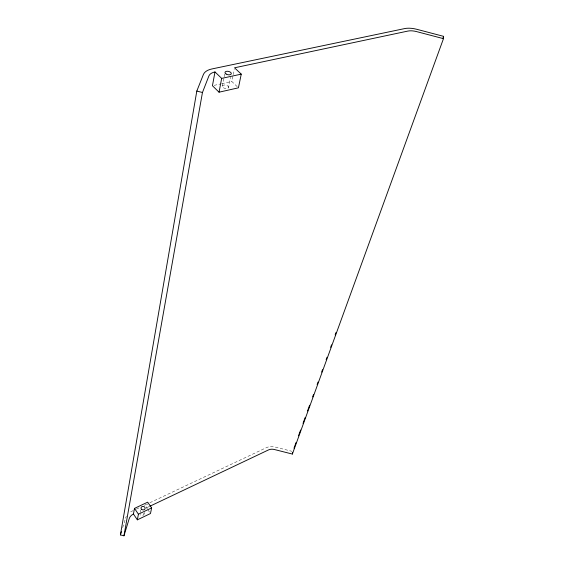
<?xml version="1.0" encoding="UTF-8"?>
<svg xmlns="http://www.w3.org/2000/svg" width="564" height="564" viewBox="0 0 564 564"><rect width="100%" height="100%" fill="white"/><g stroke="black" fill="none" stroke-linecap="round" stroke-linejoin="round"><path stroke-width="0.42" stroke-dasharray="2.82 2.11" d="M140.105 512.754L140.88 508.728M222.35 86.243L224.007 77.649M224.169 76.789L224.832 73.355M143.954 514.283L144.321 512.408M228.547 87.582A3.18 1.706 12.5 0 0 224.43 84.988A3.18 1.706 12.5 0 0 223.443 87.787A3.18 1.706 12.5 0 0 228.547 87.582L230.591 77.289M147.528 509.25L146.541 507.819L147.352 503.786M237.218 86.666L231.797 81.47L232.995 75.491M233.165 74.631L234.187 69.506M122.684 527.615L125.701 517.879A12.852 11.033 6.9 0 1 126.371 516.257M146.541 507.819L148.917 506.691M133.21 510.596L131.623 511.351A12.852 11.033 6.9 0 0 128.994 513.021M136.389 509.102L140.351 507.226M144.321 505.351L146.696 504.23M149.869 502.728L266.469 447.626A11.752 9.278 20 0 1 274.95 446.998L291.948 451.306M214.123 85.361L220.855 83.881M221.701 83.698L231.797 81.47M148.015 509.962L149.488 512.105M143.862 513.205A2.044 1.741 7.5 0 1 142.882 515.383A2.044 1.741 7.5 0 1 140.225 514.622"/><path stroke-width="0.85" d="M149.707 506.317L268.351 449.987A8.46 6.683 20 0 1 274.471 449.529L292.363 454.055L443.473 38.662L443.586 36.343L416.859 29.321A17.731 8.263 17.4 0 0 404.67 28.581L211.895 68.956A20.332 10.808 12.4 0 0 203.371 74.568L196.815 91.044L120.414 534.912L123.953 535.8L129.184 518.746A9.257 7.945 6.9 0 1 133.442 514.037L134.479 508.397L147.676 502.171L151.631 507.917L150.475 513.536L137.348 519.832L133.442 514.037M292.363 454.055L292.653 452.363M123.953 535.8L202.448 92.51L208.877 76.006A14.636 7.783 12.4 0 1 214.983 71.938L221.673 78.389L241.251 74.138L238.424 87.822L219.036 92.193L212.438 85.735L214.983 71.938M137.348 519.832L138.427 514.206L134.479 508.397M219.036 92.193L221.673 78.389M120.414 534.912L121.422 531.669M293.999 448.211L296.1 442.423M298.504 435.803L300.605 430.015M303.009 423.402L305.11 417.607M307.514 410.994L309.622 405.206M312.625 396.936L313.521 394.455M317.13 384.528L318.026 382.047M321.635 372.12L322.537 369.639M326.14 359.719L327.042 357.238M330.645 347.311L331.547 344.83M335.15 334.903L336.052 332.422M442.98 37.999L443.586 36.343M138.427 514.206L151.631 507.917M196.815 91.044L202.448 92.51M443.473 38.662L416.648 31.619A12.768 5.943 17.4 0 0 407.85 31.083L234.532 67.8L241.251 74.138M226.108 74.032A3.215 1.692 12.6 0 0 231.268 73.856A3.215 1.692 12.6 0 0 227.102 71.254A3.215 1.692 12.6 0 0 226.108 74.032M141.649 509.362A2.059 1.748 7.6 0 0 145.068 508.65A2.059 1.748 7.6 0 0 142.509 506.451A2.059 1.748 7.6 0 0 141.649 509.362"/></g></svg>
